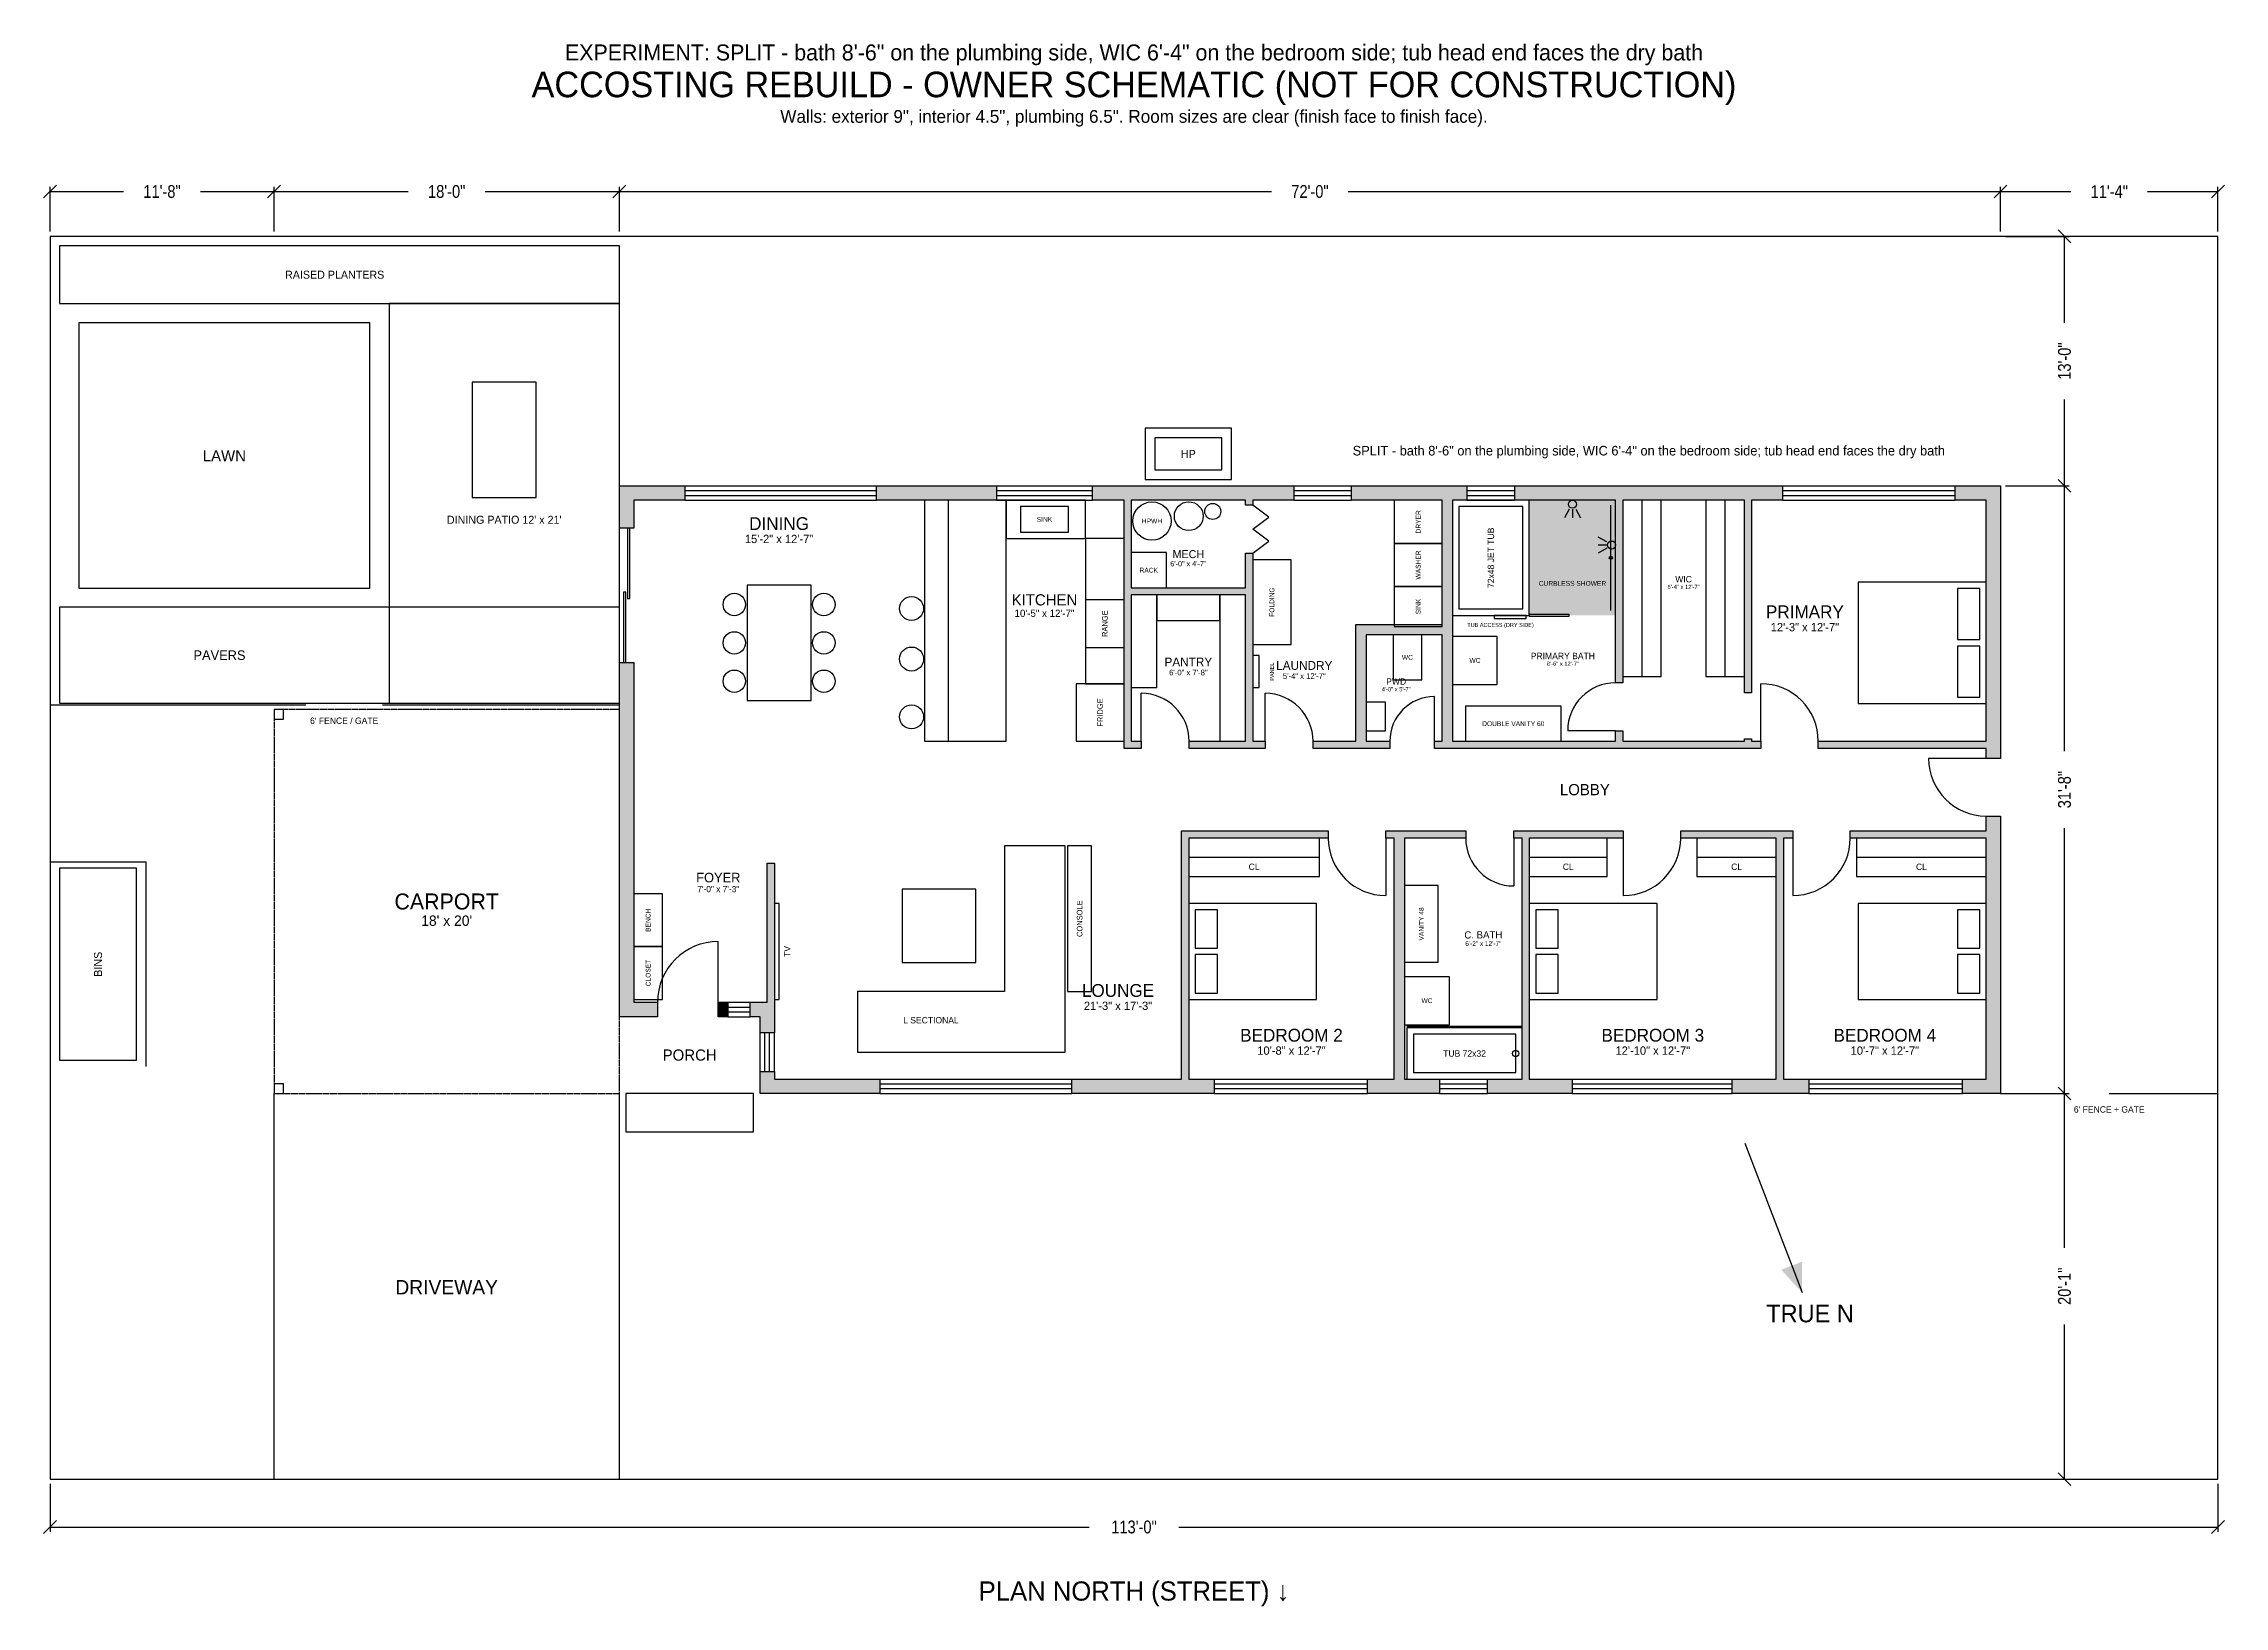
# Model space of a CAD drawing. Header units: inches. Extents: x -4 to 1360, y -80 to 898.
import ezdxf
from ezdxf.enums import TextEntityAlignment as Align

# ---------------------------------------------------------------- set-up
doc = ezdxf.new("R2010")
doc.units = ezdxf.units.IN
doc.linetypes.add('DASHED', pattern=[1.524, 1.27, -0.254])
for name, color, linetype in [('A-ANNO-DIMS', 1, 'Continuous'), ('A-ANNO-TEXT', 7, 'Continuous'), ('A-AREA-IDEN', 7, 'Continuous'), ('A-DOOR', 3, 'Continuous'), ('A-EQPM', 6, 'Continuous'), ('A-FENC', 8, 'Continuous'), ('A-FURN', 9, 'Continuous'), ('A-GLAZ', 4, 'Continuous'), ('A-WALL', 7, 'Continuous'), ('A-WALL-PATT', 8, 'Continuous'), ('C-PROP', 5, 'Continuous'), ('L-PLNT', 3, 'Continuous'), ('L-SITE', 94, 'Continuous')]:
    doc.layers.add(name, color=color, linetype=linetype)
doc.styles.add('OpenSansCondensed-Light', font='OpenSansCondensed-Light.ttf')
doc.dimstyles.new('OWNER', dxfattribs={"dimtxt": 8, "dimasz": 6, "dimexe": 3, "dimexo": 3, "dimgap": 2, "dimtad": 1, "dimtsz": 4, "dimcen": 2.5, "dimazin": 3, "dimtfac": 1, "dimtmove": 0, "dimatfit": 3})

# ---------------------------------------------------------------- blocks, each defined once
blk = doc.blocks.new('_OBLIQUE')
at = {"color": 0, "linetype": 'BYBLOCK'}
blk.add_line((-0.5, -0.5), (0.5, 0.5), dxfattribs=at)
blk = doc.blocks.new('*D1')
for p, q in [((0, 780.25), (0, 808.25)), ((0, 805.25), (46.05, 805.25)), ((94.05, 805.25), (140.1, 805.25)), ((140.1, 780.25), (140.1, 808.25))]:
    blk.add_line(p, q)
at = {"layer": 'Defpoints'}
for p in [(0, 805.25), (0, 777.25), (140.1, 777.25)]:
    blk.add_point(p, dxfattribs=at)
at = {"layer": 'A-ANNO-DIMS', "xscale": 8, "yscale": 8}
for p in [(0, 805.25), (140.1, 805.25)]:
    blk.add_blockref('_OBLIQUE', p, dxfattribs=at)
at = {"layer": 'A-ANNO-DIMS', "insert": (70.05, 805.25), "char_height": 8, "attachment_point": 5, "style": 'OpenSansCondensed-Light'}
blk.add_mtext('11\'-8"', dxfattribs=at)
blk = doc.blocks.new('*D2')
for p, q in [((140.1, 780.25), (140.1, 808.25)), ((140.1, 805.25), (224.1, 805.25)), ((272.1, 805.25), (356.1, 805.25)), ((356.1, 780.25), (356.1, 808.25))]:
    blk.add_line(p, q)
at = {"layer": 'Defpoints'}
for p in [(140.1, 805.25), (140.1, 777.25), (356.1, 777.25)]:
    blk.add_point(p, dxfattribs=at)
at = {"layer": 'A-ANNO-DIMS', "xscale": 8, "yscale": 8}
for p in [(140.1, 805.25), (356.1, 805.25)]:
    blk.add_blockref('_OBLIQUE', p, dxfattribs=at)
at = {"layer": 'A-ANNO-DIMS', "insert": (248.1, 805.25), "char_height": 8, "attachment_point": 5, "style": 'OpenSansCondensed-Light'}
blk.add_mtext('18\'-0"', dxfattribs=at)
blk = doc.blocks.new('*D3')
for p, q in [((356.1, 780.25), (356.1, 808.25)), ((356.1, 805.25), (764.05, 805.25)), ((812.05, 805.25), (1220, 805.25)), ((1220, 780.25), (1220, 808.25))]:
    blk.add_line(p, q)
at = {"layer": 'Defpoints'}
for p in [(356.1, 805.25), (356.1, 777.25), (1220, 777.25)]:
    blk.add_point(p, dxfattribs=at)
at = {"layer": 'A-ANNO-DIMS', "xscale": 8, "yscale": 8}
for p in [(356.1, 805.25), (1220, 805.25)]:
    blk.add_blockref('_OBLIQUE', p, dxfattribs=at)
at = {"layer": 'A-ANNO-DIMS', "insert": (788.05, 805.25), "char_height": 8, "attachment_point": 5, "style": 'OpenSansCondensed-Light'}
blk.add_mtext('72\'-0"', dxfattribs=at)
blk = doc.blocks.new('*D4')
for p, q in [((1220, 780.25), (1220, 808.25)), ((1220, 805.25), (1264, 805.25)), ((1312, 805.25), (1356, 805.25)), ((1356, 780.25), (1356, 808.25))]:
    blk.add_line(p, q)
at = {"layer": 'Defpoints'}
for p in [(1220, 805.25), (1220, 777.25), (1356, 777.25)]:
    blk.add_point(p, dxfattribs=at)
at = {"layer": 'A-ANNO-DIMS', "xscale": 8, "yscale": 8}
for p in [(1220, 805.25), (1356, 805.25)]:
    blk.add_blockref('_OBLIQUE', p, dxfattribs=at)
at = {"layer": 'A-ANNO-DIMS', "insert": (1288, 805.25), "char_height": 8, "attachment_point": 5, "style": 'OpenSansCondensed-Light'}
blk.add_mtext('11\'-4"', dxfattribs=at)
blk = doc.blocks.new('*D5')
for p, q in [((0, -3), (0, -33)), ((1356, -3), (1356, -33)), ((0, -30), (650, -30)), ((706, -30), (1356, -30))]:
    blk.add_line(p, q)
at = {"layer": 'Defpoints'}
for p in [(0, 0), (1356, 0), (0, -30)]:
    blk.add_point(p, dxfattribs=at)
at = {"layer": 'A-ANNO-DIMS', "xscale": 8, "yscale": 8}
for p in [(0, -30), (1356, -30)]:
    blk.add_blockref('_OBLIQUE', p, dxfattribs=at)
at = {"layer": 'A-ANNO-DIMS', "insert": (678, -30), "char_height": 8, "attachment_point": 5, "style": 'OpenSansCondensed-Light'}
blk.add_mtext('113\'-0"', dxfattribs=at)
blk = doc.blocks.new('*D6')
for p, q in [((1223, 241.2), (1263, 241.2)), ((1260, 144.6), (1260, 241.2)), ((1260, 0), (1260, 96.6)), ((1223, 0), (1263, 0))]:
    blk.add_line(p, q)
at = {"layer": 'Defpoints'}
for p in [(1220, 241.2), (1220, 0), (1260, 0)]:
    blk.add_point(p, dxfattribs=at)
at = {"layer": 'A-ANNO-DIMS', "xscale": 8, "yscale": 8, "rotation": 90}
for p in [(1260, 241.2), (1260, 0)]:
    blk.add_blockref('_OBLIQUE', p, dxfattribs=at)
at = {"layer": 'A-ANNO-DIMS', "insert": (1260, 120.6), "char_height": 8, "attachment_point": 5, "rotation": 90, "style": 'OpenSansCondensed-Light'}
blk.add_mtext('20\'-1"', dxfattribs=at)
blk = doc.blocks.new('*D7')
for p, q in [((1223, 621.2), (1263, 621.2)), ((1260, 455.2), (1260, 621.2)), ((1260, 241.2), (1260, 407.2)), ((1223, 241.2), (1263, 241.2))]:
    blk.add_line(p, q)
at = {"layer": 'Defpoints'}
for p in [(1220, 621.2), (1220, 241.2), (1260, 241.2)]:
    blk.add_point(p, dxfattribs=at)
at = {"layer": 'A-ANNO-DIMS', "xscale": 8, "yscale": 8, "rotation": 90}
for p in [(1260, 621.2), (1260, 241.2)]:
    blk.add_blockref('_OBLIQUE', p, dxfattribs=at)
at = {"layer": 'A-ANNO-DIMS', "insert": (1260, 431.2), "char_height": 8, "attachment_point": 5, "rotation": 90, "style": 'OpenSansCondensed-Light'}
blk.add_mtext('31\'-8"', dxfattribs=at)
blk = doc.blocks.new('*D8')
for p, q in [((1223, 777.25), (1263, 777.25)), ((1260, 723.225), (1260, 777.25)), ((1260, 621.2), (1260, 675.225)), ((1223, 621.2), (1263, 621.2))]:
    blk.add_line(p, q)
at = {"layer": 'Defpoints'}
for p in [(1220, 777.25), (1220, 621.2), (1260, 621.2)]:
    blk.add_point(p, dxfattribs=at)
at = {"layer": 'A-ANNO-DIMS', "xscale": 8, "yscale": 8, "rotation": 90}
for p in [(1260, 777.25), (1260, 621.2)]:
    blk.add_blockref('_OBLIQUE', p, dxfattribs=at)
at = {"layer": 'A-ANNO-DIMS', "insert": (1260, 699.225), "char_height": 8, "attachment_point": 5, "rotation": 90, "style": 'OpenSansCondensed-Light'}
blk.add_mtext('13\'-0"', dxfattribs=at)

msp = doc.modelspace()

# ---------------------------------------------------------------- hatches: boundary and pattern name
at = {"layer": 'A-EQPM', "transparency": 33554495}
msp.add_hatch(color=151, dxfattribs=at).paths.add_polyline_path([(925.25, 540.2), (979.25, 540.2), (979.25, 612.2), (925.25, 612.2)])
at = {"layer": 'A-WALL-PATT'}
for points in [[(356.1, 612.2), (356.1, 621.2), (365.1, 621.2), (397, 621.2), (397, 612.2), (365.1, 612.2), (365.1, 594.8), (356.1, 594.8), (356.1, 612.2)], [(592, 621.2), (592, 612.2), (517, 612.2), (517, 621.2), (592, 621.2)], [(778, 621.2), (778, 612.2), (752.25, 612.2), (752.25, 609.2), (747.75, 609.2), (747.75, 612.2), (676.25, 612.2), (676.25, 557.45), (747.75, 557.45), (747.75, 579.2), (752.25, 579.2), (752.25, 461.45), (760, 461.45), (760, 456.95), (712.5, 456.95), (712.5, 461.45), (747.75, 461.45), (747.75, 552.95), (676.25, 552.95), (676.25, 461.45), (682.5, 461.45), (682.5, 456.95), (671.75, 456.95), (671.75, 457), (671.75, 461.45), (671.75, 612.2), (652, 612.2), (652, 621.2), (778, 621.2)], [(886.25, 621.2), (886.25, 612.2), (877.25, 612.2), (877.25, 461.45), (979.25, 461.45), (979.25, 468), (983.75, 468), (983.75, 461.45), (1059.75, 461.45), (1059.75, 463), (1064.25, 463), (1064.25, 461.45), (1070, 461.45), (1070, 456.95), (866, 456.95), (866, 461.45), (870.75, 461.45), (870.75, 527.95), (823.25, 527.95), (823.25, 461.45), (838, 461.45), (838, 456.95), (790, 456.95), (790, 461.45), (816.75, 461.45), (816.75, 534.45), (820, 534.45), (823.25, 534.45), (870.75, 534.45), (870.75, 612.2), (814, 612.2), (814, 621.2), (886.25, 621.2)], [(1083.6, 621.2), (1083.6, 612.2), (1064.25, 612.2), (1064.25, 491.7), (1059.75, 491.7), (1059.75, 612.2), (983.75, 612.2), (983.75, 498), (979.25, 498), (979.25, 612.2), (916.25, 612.2), (916.25, 621.2), (1083.6, 621.2)], [(1211, 621.2), (1220, 621.2), (1220, 612.2), (1220, 450.7), (1211, 450.7), (1211, 456.95), (1106, 456.95), (1106, 461.45), (1211, 461.45), (1211, 612.2), (1191.6, 612.2), (1191.6, 621.2), (1211, 621.2)], [(365.1, 289.2), (356.1, 289.2), (356.1, 298.2), (356.1, 510.8), (365.1, 510.8), (365.1, 298.2), (380, 298.2), (380, 289.2), (365.1, 289.2)], [(1220, 250.2), (1220, 241.2), (1211, 241.2), (1196.1, 241.2), (1196.1, 250.2), (1211, 250.2), (1211, 400.95), (1126, 400.95), (1126, 405.45), (1211, 405.45), (1211, 414.7), (1220, 414.7), (1220, 250.2)], [(639.1, 241.2), (639.1, 250.2), (707.75, 250.2), (707.75, 400.95), (707.75, 405.45), (712.25, 405.45), (799.5, 405.45), (799.5, 400.95), (712.25, 400.95), (712.25, 250.2), (728.1, 250.2), (728.1, 241.2), (639.1, 241.2)], [(824.1, 241.2), (824.1, 250.2), (840.75, 250.2), (840.75, 400.95), (835.5, 400.95), (835.5, 405.45), (840.75, 405.45), (847.25, 405.45), (885.5, 405.45), (885.5, 400.95), (847.25, 400.95), (847.25, 250.2), (869, 250.2), (869, 241.2), (824.1, 241.2)], [(899, 241.2), (899, 250.2), (920.75, 250.2), (920.75, 400.95), (915.5, 400.95), (915.5, 405.45), (920.75, 405.45), (925.25, 405.45), (984, 405.45), (984, 400.95), (925.25, 400.95), (925.25, 250.2), (952.1, 250.2), (952.1, 241.2), (899, 241.2)], [(1052.1, 241.2), (1052.1, 250.2), (1079.75, 250.2), (1079.75, 400.95), (1020, 400.95), (1020, 405.45), (1079.75, 405.45), (1084.25, 405.45), (1090, 405.45), (1090, 400.95), (1084.25, 400.95), (1084.25, 250.2), (1100.1, 250.2), (1100.1, 241.2), (1052.1, 241.2)], [(444.1, 289.2), (438, 289.2), (438, 298.2), (444.1, 298.2), (448.6, 298.2), (448.6, 385.2), (453.1, 385.2), (453.1, 298.2), (453.1, 289.2), (453.1, 279), (444.1, 279), (444.1, 289.2)], [(418, 289.2), (418, 298.2), (424, 298.2), (424, 289.2), (418, 289.2)], [(444.1, 250.2), (444.1, 255), (453.1, 255), (453.1, 250.2), (519.1, 250.2), (519.1, 241.2), (453.1, 241.2), (444.1, 241.2), (444.1, 250.2)]]:
    msp.add_hatch(color=8, dxfattribs=at).paths.add_polyline_path(points)

# ---------------------------------------------------------------- linework, layer by layer
at = {"layer": 'A-ANNO-TEXT'}
msp.add_line((1060, 210), (1095.837, 116.642), dxfattribs=at)
msp.add_solid([(1095.837, 116.642), (1095.921, 135.955), (1082.851, 130.938)], dxfattribs=at)
at = {"layer": 'A-DOOR'}
for p, q in [((762.25, 601.7), (752.25, 609.2)), ((752.25, 594.2), (762.25, 601.7)), ((762.25, 586.7), (752.25, 594.2)), ((752.25, 579.2), (762.25, 586.7)), ((682.5, 461.45), (682.5, 491.45)), ((760, 461.45), (760, 491.45)), ((1070, 461.45), (1070, 497.45)), ((866, 461.45), (866, 489.45)), ((979.25, 468), (949.25, 468)), ((1211, 450.7), (1175, 450.7)), ((835.5, 400.95), (835.5, 364.95)), ((915.5, 400.95), (915.5, 370.95)), ((984, 400.95), (984, 364.95)), ((1090, 400.95), (1090, 364.95)), ((418, 298.2), (418, 336.2))]:
    msp.add_line(p, q, dxfattribs=at)
for centre, radius, start, end in [((682.5, 461.45), 30, 0, 90), ((760, 461.45), 30, 0, 90), ((979.25, 468), 30, 90, 180), ((1070, 461.45), 36, 0, 90), ((866, 461.45), 28, 90, 180), ((1211, 450.7), 36, 180, 270), ((835.5, 400.95), 36, 180, 270), ((915.5, 400.95), 30, 180, 270), ((984, 400.95), 36, -90, 0), ((1090, 400.95), 36, -90, 0), ((418, 298.2), 38, 90, 180)]:
    msp.add_arc(centre, radius, start, end, dxfattribs=at)
at = {"layer": 'A-EQPM'}
for p, q in [((561.9, 461.45), (561.9, 612.2)), ((950.25, 606.7), (947.25, 601.2)), ((952.25, 606.7), (952.25, 601.2)), ((954.25, 606.7), (957.25, 601.2)), ((976.25, 543.2), (976.25, 609.2)), ((973.75, 586.2), (968.25, 589.2)), ((973.75, 584.2), (968.25, 584.2)), ((973.75, 582.2), (968.25, 579.2)), ((848.75, 283.2), (920.75, 283.2))]:
    msp.add_line(p, q, dxfattribs=at)
for points in [[(691, 631.2), (733, 631.2), (733, 651.2), (691, 651.2)], [(546.9, 461.45), (598, 461.45), (598, 612.2), (546.9, 612.2)], [(598, 588.2), (647.75, 588.2), (647.75, 612.2), (598, 612.2)], [(607, 592.2), (637, 592.2), (637, 608.2), (607, 608.2)], [(840.75, 585.2), (870.75, 585.2), (870.75, 612.2), (840.75, 612.2)], [(877.25, 540.2), (925.25, 540.2), (925.25, 612.2), (877.25, 612.2)], [(881.25, 544.2), (921.25, 544.2), (921.25, 608.2), (881.25, 608.2)], [(647.75, 497.45), (671.75, 497.45), (671.75, 588.2), (647.75, 588.2)], [(676.25, 557.45), (698.25, 557.45), (698.25, 579.45), (676.25, 579.45)], [(752.25, 522), (776.25, 522), (776.25, 575), (752.25, 575)], [(840.75, 558.2), (870.75, 558.2), (870.75, 585.2), (840.75, 585.2)], [(647.75, 520), (671.75, 520), (671.75, 550), (647.75, 550)], [(676.25, 495), (692.25, 495), (692.25, 552.95), (676.25, 552.95)], [(692.25, 536.95), (731.75, 536.95), (731.75, 552.95), (692.25, 552.95)], [(731.75, 461.45), (747.75, 461.45), (747.75, 552.95), (731.75, 552.95)], [(840.75, 533.2), (870.75, 533.2), (870.75, 558.2), (840.75, 558.2)], [(903.25, 538.2), (923.25, 538.2), (923.25, 540.2), (903.25, 540.2)], [(840, 499.95), (858, 499.95), (858, 527.95), (840, 527.95)], [(877.25, 497), (905.25, 497), (905.25, 527), (877.25, 527)], [(752.25, 495), (756.25, 495), (756.25, 515), (752.25, 515)], [(641.75, 461.45), (671.75, 461.45), (671.75, 497.45), (641.75, 497.45)], [(823.25, 468), (835.25, 468), (835.25, 486), (823.25, 486)], [(885.25, 461.45), (945.25, 461.45), (945.25, 483.45), (885.25, 483.45)], [(847.25, 323.2), (868.25, 323.2), (868.25, 371.2), (847.25, 371.2)], [(847.25, 284.2), (875.25, 284.2), (875.25, 314.2), (847.25, 314.2)], [(848.75, 250.2), (920.75, 250.2), (920.75, 282.2), (848.75, 282.2)], [(852.75, 254.2), (916.75, 254.2), (916.75, 278.2), (852.75, 278.2)]]:
    msp.add_lwpolyline(points, close=True, dxfattribs=at)
for centre, radius in [((689.25, 599.2), 12), ((712.25, 602.2), 9), ((727.25, 605.2), 5), ((952.25, 609.7), 2.5), ((976.75, 584.2), 2.5), ((976.25, 576.2), 1), ((916.75, 266.2), 2)]:
    msp.add_circle(centre, radius, dxfattribs=at)
at = {"layer": 'A-FENC'}
for p, q in [((0, 484.3), (160, 484.3)), ((208, 484.3), (356.1, 484.3)), ((0, 386), (60, 386)), ((60, 386), (60, 258)), ((1220, 241.2), (1240, 241.2)), ((1288, 241.2), (1356, 241.2))]:
    msp.add_line(p, q, dxfattribs=at)
msp.add_lwpolyline([(685, 625.2), (739, 625.2), (739, 657.2), (685, 657.2)], close=True, dxfattribs=at)
at = {"layer": 'A-FURN'}
for p, q in [((995.75, 502), (995.75, 612.2)), ((1047.75, 502), (1047.75, 612.2)), ((712.25, 388.95), (794, 388.95)), ((925.25, 388.95), (974, 388.95)), ((1030.1, 388.95), (1079.75, 388.95)), ((1130, 388.95), (1211, 388.95))]:
    msp.add_line(p, q, dxfattribs=at)
for points in [[(264.1, 614), (304.1, 614), (304.1, 686), (264.1, 686)], [(983.75, 502), (1007.75, 502), (1007.75, 612.2), (983.75, 612.2)], [(1035.75, 502), (1059.75, 502), (1059.75, 612.2), (1035.75, 612.2)], [(1131, 485), (1211, 485), (1211, 561), (1131, 561)], [(436, 487), (476, 487), (476, 559), (436, 559)], [(1193, 525), (1207, 525), (1207, 557), (1193, 557)], [(1193, 489), (1207, 489), (1207, 521), (1193, 521)], [(505, 267), (635, 267), (635, 396), (597, 396), (597, 305), (505, 305)], [(636.5, 305), (651.5, 305), (651.5, 396), (636.5, 396)], [(712.25, 376.95), (794, 376.95), (794, 400.95), (712.25, 400.95)], [(925.25, 376.95), (974, 376.95), (974, 400.95), (925.25, 400.95)], [(1030.1, 376.95), (1079.75, 376.95), (1079.75, 400.95), (1030.1, 400.95)], [(1130, 376.95), (1211, 376.95), (1211, 400.95), (1130, 400.95)], [(533, 323), (579, 323), (579, 369), (533, 369)], [(365.1, 333), (383.1, 333), (383.1, 366), (365.1, 366)], [(453.1, 300), (456.1, 300), (456.1, 360), (453.1, 360)], [(712.25, 300), (792.25, 300), (792.25, 360), (712.25, 360)], [(716.25, 332), (730.25, 332), (730.25, 356), (716.25, 356)], [(925.25, 300), (1005.25, 300), (1005.25, 360), (925.25, 360)], [(929.25, 332), (943.25, 332), (943.25, 356), (929.25, 356)], [(1131, 300), (1211, 300), (1211, 360), (1131, 360)], [(1193, 332), (1207, 332), (1207, 356), (1193, 356)], [(365.1, 300), (383.1, 300), (383.1, 333), (365.1, 333)], [(716.25, 304), (730.25, 304), (730.25, 328), (716.25, 328)], [(929.25, 304), (943.25, 304), (943.25, 328), (929.25, 328)], [(1193, 304), (1207, 304), (1207, 328), (1193, 328)]]:
    msp.add_lwpolyline(points, close=True, dxfattribs=at)
for centre, radius in [((428, 547), 7), ((484, 547), 7), ((538.9, 544.5), 7.5), ((428, 523), 7), ((484, 523), 7), ((538.9, 512.9), 7.5), ((428, 499), 7), ((484, 499), 7), ((538.9, 476.7), 7.5)]:
    msp.add_circle(centre, radius, dxfattribs=at)
at = {"layer": 'A-GLAZ'}
for p, q in [((397, 621.2), (517, 621.2)), ((397, 618.2), (517, 618.2)), ((397, 615.2), (517, 615.2)), ((592, 621.2), (652, 621.2)), ((592, 618.2), (652, 618.2)), ((592, 615.2), (652, 615.2)), ((778, 621.2), (814, 621.2)), ((778, 618.2), (814, 618.2)), ((778, 615.2), (814, 615.2)), ((886.25, 621.2), (916.25, 621.2)), ((886.25, 618.2), (916.25, 618.2)), ((886.25, 615.2), (916.25, 615.2)), ((1083.6, 621.2), (1191.6, 621.2)), ((1083.6, 618.2), (1191.6, 618.2)), ((1083.6, 615.2), (1191.6, 615.2)), ((397, 612.2), (517, 612.2)), ((592, 612.2), (652, 612.2)), ((778, 612.2), (814, 612.2)), ((886.25, 612.2), (916.25, 612.2)), ((1083.6, 612.2), (1191.6, 612.2)), ((424, 298.2), (438, 298.2)), ((424, 295.2), (438, 295.2)), ((424, 292.2), (438, 292.2)), ((424, 289.2), (438, 289.2)), ((444.1, 255), (444.1, 279)), ((447.1, 255), (447.1, 279)), ((450.1, 255), (450.1, 279)), ((453.1, 255), (453.1, 279)), ((519.1, 250.2), (639.1, 250.2)), ((519.1, 247.2), (639.1, 247.2)), ((728.1, 250.2), (824.1, 250.2)), ((728.1, 247.2), (824.1, 247.2)), ((869, 250.2), (899, 250.2)), ((869, 247.2), (899, 247.2)), ((952.1, 250.2), (1052.1, 250.2)), ((952.1, 247.2), (1052.1, 247.2)), ((1100.1, 250.2), (1196.1, 250.2)), ((1100.1, 247.2), (1196.1, 247.2)), ((519.1, 244.2), (639.1, 244.2)), ((519.1, 241.2), (639.1, 241.2)), ((728.1, 244.2), (824.1, 244.2)), ((728.1, 241.2), (824.1, 241.2)), ((869, 244.2), (899, 244.2)), ((869, 241.2), (899, 241.2)), ((952.1, 244.2), (1052.1, 244.2)), ((952.1, 241.2), (1052.1, 241.2)), ((1100.1, 244.2), (1196.1, 244.2)), ((1100.1, 241.2), (1196.1, 241.2))]:
    msp.add_line(p, q, dxfattribs=at)
for points in [[(361.1, 550.8), (362.6, 550.8), (362.6, 594.8), (361.1, 594.8)], [(358.6, 510.8), (360.1, 510.8), (360.1, 554.8), (358.6, 554.8)], [(925.25, 539.7), (950.25, 539.7), (950.25, 540.7), (925.25, 540.7)]]:
    msp.add_lwpolyline(points, close=True, dxfattribs=at)
at = {"layer": 'A-WALL'}
for points in [[(356.1, 612.2), (356.1, 621.2), (365.1, 621.2), (397, 621.2), (397, 612.2), (365.1, 612.2), (365.1, 594.8), (356.1, 594.8), (356.1, 612.2)], [(592, 621.2), (592, 612.2), (517, 612.2), (517, 621.2), (592, 621.2)], [(778, 621.2), (778, 612.2), (752.25, 612.2), (752.25, 609.2), (747.75, 609.2), (747.75, 612.2), (676.25, 612.2), (676.25, 557.45), (747.75, 557.45), (747.75, 579.2), (752.25, 579.2), (752.25, 461.45), (760, 461.45), (760, 456.95), (712.5, 456.95), (712.5, 461.45), (747.75, 461.45), (747.75, 552.95), (676.25, 552.95), (676.25, 461.45), (682.5, 461.45), (682.5, 456.95), (671.75, 456.95), (671.75, 457), (671.75, 461.45), (671.75, 612.2), (652, 612.2), (652, 621.2), (778, 621.2)], [(886.25, 621.2), (886.25, 612.2), (877.25, 612.2), (877.25, 461.45), (979.25, 461.45), (979.25, 468), (983.75, 468), (983.75, 461.45), (1059.75, 461.45), (1059.75, 463), (1064.25, 463), (1064.25, 461.45), (1070, 461.45), (1070, 456.95), (866, 456.95), (866, 461.45), (870.75, 461.45), (870.75, 527.95), (823.25, 527.95), (823.25, 461.45), (838, 461.45), (838, 456.95), (790, 456.95), (790, 461.45), (816.75, 461.45), (816.75, 534.45), (820, 534.45), (823.25, 534.45), (870.75, 534.45), (870.75, 612.2), (814, 612.2), (814, 621.2), (886.25, 621.2)], [(1083.6, 621.2), (1083.6, 612.2), (1064.25, 612.2), (1064.25, 491.7), (1059.75, 491.7), (1059.75, 612.2), (983.75, 612.2), (983.75, 498), (979.25, 498), (979.25, 612.2), (916.25, 612.2), (916.25, 621.2), (1083.6, 621.2)], [(1211, 621.2), (1220, 621.2), (1220, 612.2), (1220, 450.7), (1211, 450.7), (1211, 456.95), (1106, 456.95), (1106, 461.45), (1211, 461.45), (1211, 612.2), (1191.6, 612.2), (1191.6, 621.2), (1211, 621.2)], [(365.1, 289.2), (356.1, 289.2), (356.1, 298.2), (356.1, 510.8), (365.1, 510.8), (365.1, 298.2), (380, 298.2), (380, 289.2), (365.1, 289.2)], [(140.1, 475.3), (146.1, 475.3), (146.1, 481.3), (140.1, 481.3)], [(1220, 250.2), (1220, 241.2), (1211, 241.2), (1196.1, 241.2), (1196.1, 250.2), (1211, 250.2), (1211, 400.95), (1126, 400.95), (1126, 405.45), (1211, 405.45), (1211, 414.7), (1220, 414.7), (1220, 250.2)], [(639.1, 241.2), (639.1, 250.2), (707.75, 250.2), (707.75, 400.95), (707.75, 405.45), (712.25, 405.45), (799.5, 405.45), (799.5, 400.95), (712.25, 400.95), (712.25, 250.2), (728.1, 250.2), (728.1, 241.2), (639.1, 241.2)], [(824.1, 241.2), (824.1, 250.2), (840.75, 250.2), (840.75, 400.95), (835.5, 400.95), (835.5, 405.45), (840.75, 405.45), (847.25, 405.45), (885.5, 405.45), (885.5, 400.95), (847.25, 400.95), (847.25, 250.2), (869, 250.2), (869, 241.2), (824.1, 241.2)], [(899, 241.2), (899, 250.2), (920.75, 250.2), (920.75, 400.95), (915.5, 400.95), (915.5, 405.45), (920.75, 405.45), (925.25, 405.45), (984, 405.45), (984, 400.95), (925.25, 400.95), (925.25, 250.2), (952.1, 250.2), (952.1, 241.2), (899, 241.2)], [(1052.1, 241.2), (1052.1, 250.2), (1079.75, 250.2), (1079.75, 400.95), (1020, 400.95), (1020, 405.45), (1079.75, 405.45), (1084.25, 405.45), (1090, 405.45), (1090, 400.95), (1084.25, 400.95), (1084.25, 250.2), (1100.1, 250.2), (1100.1, 241.2), (1052.1, 241.2)], [(444.1, 289.2), (438, 289.2), (438, 298.2), (444.1, 298.2), (448.6, 298.2), (448.6, 385.2), (453.1, 385.2), (453.1, 298.2), (453.1, 289.2), (453.1, 279), (444.1, 279), (444.1, 289.2)], [(418, 289.2), (418, 298.2), (424, 298.2), (424, 289.2), (418, 289.2)], [(140.1, 241.2), (146.1, 241.2), (146.1, 247.2), (140.1, 247.2)], [(444.1, 250.2), (444.1, 255), (453.1, 255), (453.1, 250.2), (519.1, 250.2), (519.1, 241.2), (453.1, 241.2), (444.1, 241.2), (444.1, 250.2)]]:
    msp.add_lwpolyline(points, close=True, dxfattribs=at)
at = {"layer": 'C-PROP'}
msp.add_lwpolyline([(0, 0), (1356, 0), (1356, 777.25), (0, 777.25)], close=True, dxfattribs=at)
at = {"layer": 'L-PLNT'}
for points in [[(6, 735.25), (356.1, 735.25), (356.1, 771.25), (6, 771.25)], [(18, 557.3), (200.1, 557.3), (200.1, 723.25), (18, 723.25)]]:
    msp.add_lwpolyline(points, close=True, dxfattribs=at)
at = {"layer": 'L-SITE'}
for p, q in [((140.1, 0), (140.1, 241.2)), ((356.1, 0), (356.1, 241.2))]:
    msp.add_line(p, q, dxfattribs=at)
for points in [[(212.1, 485.3), (356.1, 485.3), (356.1, 735.25), (212.1, 735.25)], [(6, 485.3), (356.1, 485.3), (356.1, 545.3), (6, 545.3)], [(6, 262), (54, 262), (54, 382), (6, 382)], [(360.1, 217.2), (440.1, 217.2), (440.1, 241.2), (360.1, 241.2)]]:
    msp.add_lwpolyline(points, close=True, dxfattribs=at)
at = {"layer": 'L-SITE', "linetype": 'DASHED'}
msp.add_lwpolyline([(140.1, 241.2), (356.1, 241.2), (356.1, 481.3), (140.1, 481.3)], close=True, dxfattribs=at)

# ---------------------------------------------------------------- texts
at = {"layer": 'A-ANNO-TEXT'}
for s, height, p in [('EXPERIMENT: SPLIT - bath 8\'-6" on the plumbing side, WIC 6\'-4" on the bedroom side; tub head end faces the dry bath', 10, (678, 892.25)), ('ACCOSTING REBUILD - OWNER SCHEMATIC (NOT FOR CONSTRUCTION)', 16, (678, 872.25)), ('Walls: exterior 9", interior 4.5", plumbing 6.5". Room sizes are clear (finish face to finish face).', 8, (678, 852.25)), ('RAISED PLANTERS', 5, (178.05, 753.25)), ('LAWN', 7, (109.05, 640)), ('HP', 5, (712, 641.2)), ('SPLIT - bath 8\'-6" on the plumbing side, WIC 6\'-4" on the bedroom side; tub head end faces the dry bath', 6, (1000, 643.2)), ("DINING PATIO 12' x 21'", 5, (284.1, 600)), ('SINK', 3, (622, 600.2)), ('HPWH', 3, (689.25, 599.2)), ('RACK', 3, (687.25, 568.45)), ('CURBLESS SHOWER', 3, (952.25, 560.2)), ('TUB ACCESS (DRY SIDE)', 2.5, (907.25, 534.2)), ('PAVERS', 6, (106, 515.3)), ('WC', 3, (849, 513.95)), ('WC', 3, (891.25, 512)), ("6' FENCE / GATE", 4, (184, 474.3)), ('DOUBLE VANITY 60', 3, (915.25, 472.45)), ('CL', 4, (753.125, 382.95)), ('CL', 4, (949.625, 382.95)), ('CL', 4, (1054.925, 382.95)), ('CL', 4, (1170.5, 382.95)), ('WC', 3, (861.25, 299.2)), ('L SECTIONAL', 4, (551, 287)), ('TUB 72x32', 4, (884.75, 266.2)), ("6' FENCE + GATE", 4, (1288, 231.2)), ('TRUE N', 11, (1100.854, 103.572)), ('PLAN NORTH (STREET) ↓', 12, (678, -70))]:
    msp.add_text(s, height=height, dxfattribs=at).set_placement(p, align=Align.MIDDLE_CENTER)
for s, height, p in [('DRYER', 3, (855.75, 598.7)), ('72x48 JET TUB', 4, (901.25, 576.2)), ('WASHER', 3, (855.75, 571.7)), ('FOLDING', 3, (764.25, 548.5)), ('SINK', 3, (855.75, 545.7)), ('RANGE', 3.5, (659.75, 535)), ('PANEL', 2.5, (764.25, 505)), ('FRIDGE', 3.5, (656.75, 479.45)), ('BENCH', 3, (374.1, 349.5)), ('CONSOLE', 3.5, (644, 350.5)), ('VANITY 48', 3, (857.75, 347.2)), ('BINS', 5, (30, 322)), ('TV', 4, (461.1, 330)), ('CLOSET', 3, (374.1, 316.5))]:
    msp.add_text(s, height=height, rotation=90, dxfattribs=at).set_placement(p, align=Align.MIDDLE_CENTER)
at = {"layer": 'A-AREA-IDEN'}
for s, height, p in [('DINING', 8, (456, 597.6)), ('15\'-2" x 12\'-7"', 5.2, (456, 588)), ('6\'-0" x 4\'-7"', 3.25, (712, 572.5)), ('MECH', 5, (712, 578.5)), ('6\'-4" x 12\'-7"', 2.6, (1021.75, 558)), ('WIC', 4, (1021.75, 562.8)), ('KITCHEN', 7, (622, 549.9)), ('PRIMARY', 8, (1097.625, 542.425)), ('10\'-5" x 12\'-7"', 4.55, (622, 541.5)), ('12\'-3" x 12\'-7"', 5.2, (1097.625, 532.825)), ('PANTRY', 5.5, (712, 511.05)), ('6\'-0" x 7\'-8"', 3.575, (712, 504.45)), ('LAUNDRY', 5.5, (784.5, 508.85)), ('PRIMARY BATH', 4, (946.25, 514.8)), ('8\'-6" x 12\'-7"', 2.6, (946.25, 510)), ('5\'-4" x 12\'-7"', 3.575, (784.5, 502.25)), ('4\'-0" x 5\'-7"', 2.6, (842, 494)), ('PWD', 4, (842, 498.8)), ('LOBBY', 7, (960, 431.2)), ('FOYER', 6, (418, 376.2)), ('7\'-0" x 7\'-3"', 3.9, (418, 369)), ('CARPORT', 10, (248.1, 361.25)), ("18' x 20'", 6.5, (248.1, 349.25)), ('C. BATH', 4.5, (896.5, 340.35)), ('6\'-2" x 12\'-7"', 2.925, (896.5, 334.95)), ('LOUNGE', 8, (668, 305.6)), ('21\'-3" x 17\'-3"', 5.2, (668, 296)), ('BEDROOM 2', 8, (776.5, 277.6)), ('BEDROOM 3', 8, (1002.5, 277.6)), ('BEDROOM 4', 8, (1147.625, 277.6)), ('PORCH', 7, (400.1, 265.2)), ('10\'-8" x 12\'-7"', 5.2, (776.5, 268)), ('12\'-10" x 12\'-7"', 5.2, (1002.5, 268)), ('10\'-7" x 12\'-7"', 5.2, (1147.625, 268)), ('DRIVEWAY', 9, (248.1, 120))]:
    msp.add_text(s, height=height, dxfattribs=at).set_placement(p, align=Align.MIDDLE_CENTER)

# ---------------------------------------------------------------- dimensions: what is measured, and where the dimension line sits
at = {"layer": 'A-ANNO-DIMS'}
for base, p1, p2, text, picture, middle in [((0, 805.25), (0, 777.25), (140.1, 777.25), '11\'-8"', '*D1', (70.05, 805.25)), ((140.1, 805.25), (140.1, 777.25), (356.1, 777.25), '18\'-0"', '*D2', (248.1, 805.25)), ((356.1, 805.25), (356.1, 777.25), (1220, 777.25), '72\'-0"', '*D3', (788.05, 805.25)), ((1220, 805.25), (1220, 777.25), (1356, 777.25), '11\'-4"', '*D4', (1288, 805.25)), ((0, -30), (0, 0), (1356, 0), '113\'-0"', '*D5', (678, -30))]:
    dim = msp.add_linear_dim(base=base, p1=p1, p2=p2, text=text, dimstyle='OWNER', dxfattribs=at)
    dim.commit()
    dim.dimension.update_dxf_attribs({"geometry": picture, "text_midpoint": middle})
for base, p1, p2, text, picture, middle in [((1260, 621.2), (1220, 621.2), (1220, 777.25), '13\'-0"', '*D8', (1260, 699.225)), ((1260, 241.2), (1220, 241.2), (1220, 621.2), '31\'-8"', '*D7', (1260, 431.2)), ((1260, 0), (1220, 0), (1220, 241.2), '20\'-1"', '*D6', (1260, 120.6))]:
    dim = msp.add_linear_dim(base=base, p1=p1, p2=p2, angle=90, text=text, dimstyle='OWNER', dxfattribs=at)
    dim.commit()
    dim.dimension.update_dxf_attribs({"geometry": picture, "text_midpoint": middle})

doc.saveas('drawing.dxf')
